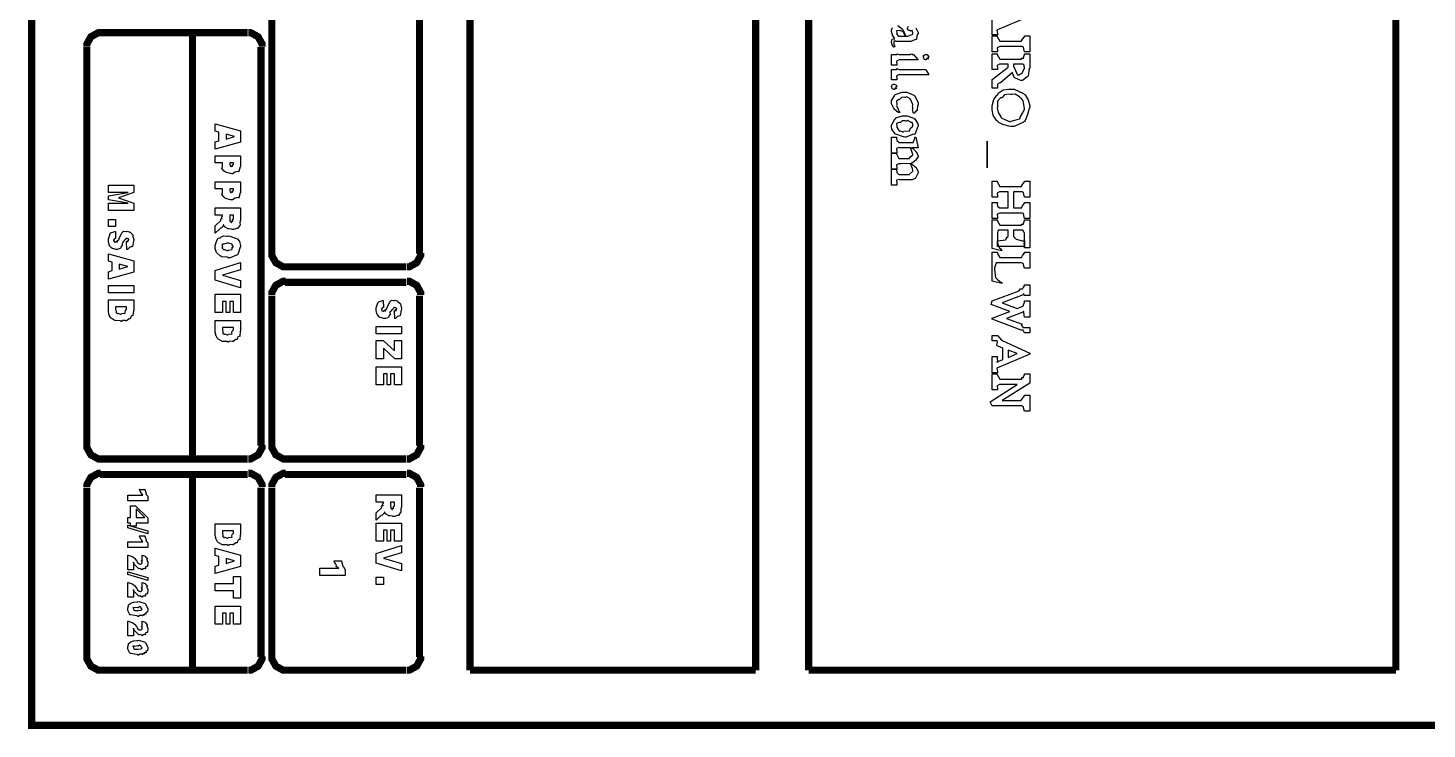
# Model space of a CAD drawing. Extents: x 0.2 to 11.6, y 0 to 16.4.
# Drawn here: x 0.178 to 2.12, y 0.043 to 1.017 of the extents above; entities that cross this region are included whole.
import ezdxf

# ---------------------------------------------------------------- set-up
doc = ezdxf.new("R2010")
doc.units = 0
doc.header["$MEASUREMENT"] = 0

msp = doc.modelspace()

# ---------------------------------------------------------------- linework, layer by layer
at = {"color": 0, "const_width": 0.01}
msp.add_lwpolyline([(11.5517, 0.04834), (11.5517, 16.4), (0.183322, 16.4), (0.183322, 0.04834), (11.5517, 0.04834)], close=True, dxfattribs=at)
for points in [[(0.791667, 0.125), (0.791667, 2.31668)], [(1.18831, 0.125), (1.18831, 2.31668)], [(1.26166, 0.125), (1.26166, 2.31668)], [(2.07667, 2.31668), (2.07667, 0.125)], [(0.516656, 0.703342), (0.516656, 1.91168)], [(0.721679, 0.703342), (0.721679, 1.91168)], [(0.279189, 1.00998), (0.275825, 1.00998), (0.265625, 1.00439), (0.259983, 0.994249), (0.259983, 0.990831)], [(0.483344, 1.00998), (0.278321, 1.00998)], [(0.406685, 0.418349), (0.406685, 1.00998)], [(0.50331, 0.990831), (0.50331, 0.994249), (0.497721, 1.00439), (0.487576, 1.00998), (0.484158, 1.00998)], [(0.259983, 0.436686), (0.259983, 0.990018)], [(0.501682, 0.436686), (0.501682, 0.990018)], [(0.516656, 0.704156), (0.516656, 0.700792), (0.522299, 0.690647), (0.532443, 0.685004), (0.535807, 0.685004)], [(0.704156, 0.685004), (0.707574, 0.685004), (0.717719, 0.690647), (0.723307, 0.700792), (0.723307, 0.704156)], [(0.703342, 0.685004), (0.534993, 0.685004)], [(0.535807, 0.664985), (0.532443, 0.664985), (0.522299, 0.659397), (0.516656, 0.649251), (0.516656, 0.645833)], [(0.703342, 0.663357), (0.534993, 0.663357)], [(0.723307, 0.645833), (0.723307, 0.649251), (0.717719, 0.659397), (0.707574, 0.664985), (0.704156, 0.664985)], [(0.516656, 0.436686), (0.516656, 0.645019)], [(0.721679, 0.436686), (0.721679, 0.645019)], [(0.259983, 0.4375), (0.259983, 0.434136), (0.265625, 0.42399), (0.275825, 0.418349), (0.279189, 0.418349)], [(0.484158, 0.418349), (0.487576, 0.418349), (0.497721, 0.42399), (0.50331, 0.434136), (0.50331, 0.4375)], [(0.516656, 0.4375), (0.516656, 0.434136), (0.522299, 0.42399), (0.532443, 0.418349), (0.535807, 0.418349)], [(0.704156, 0.418349), (0.707574, 0.418349), (0.717719, 0.42399), (0.723307, 0.434136), (0.723307, 0.4375)], [(0.483344, 0.418349), (0.278321, 0.418349)], [(0.703342, 0.418349), (0.534993, 0.418349)], [(0.279189, 0.398329), (0.275825, 0.398329), (0.265625, 0.39274), (0.259983, 0.382596), (0.259983, 0.379178)], [(0.483344, 0.396647), (0.278321, 0.396647)], [(0.406685, 0.125), (0.406685, 0.396647)], [(0.50331, 0.379178), (0.50331, 0.382596), (0.497721, 0.39274), (0.487576, 0.398329), (0.484158, 0.398329)], [(0.535807, 0.398329), (0.532443, 0.398329), (0.522299, 0.39274), (0.516656, 0.382596), (0.516656, 0.379178)], [(0.703342, 0.396647), (0.534993, 0.396647)], [(0.723307, 0.379178), (0.723307, 0.382596), (0.717719, 0.39274), (0.707574, 0.398329), (0.704156, 0.398329)], [(0.259983, 0.143338), (0.259983, 0.37831)], [(0.501682, 0.143338), (0.501682, 0.37831)], [(0.516656, 0.143338), (0.516656, 0.37831)], [(0.721679, 0.143338), (0.721679, 0.37831)], [(0.259983, 0.144151), (0.259983, 0.140787), (0.265625, 0.130642), (0.275825, 0.125), (0.279189, 0.125)], [(0.484158, 0.125), (0.487576, 0.125), (0.497721, 0.130642), (0.50331, 0.140787), (0.50331, 0.144151)], [(0.516656, 0.144151), (0.516656, 0.140787), (0.522299, 0.130642), (0.532443, 0.125), (0.535807, 0.125)], [(0.704156, 0.125), (0.707574, 0.125), (0.717719, 0.130642), (0.723307, 0.140787), (0.723307, 0.144151)], [(0.483344, 0.125), (0.278321, 0.125)], [(0.703342, 0.125), (0.534993, 0.125)], [(1.18831, 0.125), (0.791667, 0.125)], [(2.07667, 0.125), (1.26166, 0.125)]]:
    msp.add_lwpolyline(points, dxfattribs=at)
at = {"color": 0}
for points in [[(1.56853, 1.03304), (1.52274, 1.01373), (1.52274, 1.01373), (1.52403, 1.00884), (1.52403, 1.00722), (1.51665, 1.00722), (1.51665, 1.00722), (1.51665, 1.02957)], [(1.41049, 1.01671), (1.41097, 1.01606), (1.41092, 1.01584), (1.41379, 1.01031), (1.41379, 1.00846), (1.41336, 1.00852), (1.41189, 1.0051), (1.41146, 1.00087), (1.41097, 1.00043), (1.41, 1.00049), (1.40343, 0.997831), (1.40121, 0.997831), (1.38319, 0.997831), (1.3826, 0.998264), (1.37994, 0.998264), (1.37994, 0.995985), (1.37994, 0.995226), (1.37994, 0.995226), (1.37999, 0.994413), (1.3814, 0.990776), (1.38167, 0.990235), (1.37994, 0.9898), (1.37994, 0.9898), (1.37956, 0.990289), (1.37798, 0.992622), (1.37777, 0.992839), (1.3776, 0.993707), (1.37684, 0.996257), (1.37668, 0.996311), (1.37668, 0.996311), (1.37668, 0.997558), (1.37788, 1.00114), (1.3807, 1.00141), (1.38146, 1.00152), (1.38075, 1.00233), (1.37826, 1.00662), (1.37798, 1.00716), (1.37777, 1.00825), (1.37684, 1.0115), (1.37668, 1.01183), (1.37668, 1.01194), (1.37668, 1.01335), (1.37831, 1.0172)], [(1.38569, 1.01997), (1.39199, 1.01492), (1.39253, 1.01389), (1.39274, 1.01378), (1.39632, 1.00602), (1.39665, 1.00521), (1.39903, 1.00521), (1.39953, 1.00532), (1.40619, 1.00787), (1.40619, 1.00868), (1.40614, 1.00982), (1.40543, 1.01307), (1.4044, 1.01259), (1.40403, 1.01259), (1.40354, 1.01286), (1.40186, 1.01356), (1.40294, 1.01259), (1.40294, 1.01259), (1.4025, 1.01286), (1.40093, 1.01356), (1.40186, 1.01259), (1.40186, 1.01259), (1.40126, 1.01291), (1.39942, 1.01383), (1.3999, 1.01367), (1.3999, 1.01367), (1.39942, 1.01405), (1.39828, 1.01568), (1.39925, 1.01617), (1.39925, 1.01628), (1.39908, 1.01644), (1.40018, 1.01893)]]:
    msp.add_lwpolyline(points, dxfattribs=at)
for points in [[(1.38645, 1.00521), (1.39621, 1.00521), (1.39551, 1.00591), (1.39382, 1.00998), (1.39361, 1.0102), (1.39318, 1.01118), (1.38992, 1.01259), (1.38883, 1.01259), (1.3877, 1.01302), (1.38373, 1.0127), (1.38406, 1.01004), (1.38406, 1.00912), (1.38406, 1.00912), (1.38373, 1.00868), (1.38607, 1.00559), (1.38645, 1.00521)], [(1.51665, 0.983453), (1.51665, 1.00559), (1.52403, 1.00559), (1.52349, 1.00456), (1.52686, 0.99821), (1.52794, 0.99821), (1.55724, 0.99821), (1.55701, 0.998535), (1.5586, 1.00103), (1.56114, 1.00445), (1.56114, 1.00559), (1.56853, 1.00559), (1.56853, 0.983453), (1.56114, 0.983453), (1.56099, 0.985135), (1.55985, 0.990072), (1.55789, 0.990831), (1.55724, 0.990831), (1.52794, 0.990831), (1.52692, 0.990886), (1.5236, 0.98915), (1.52403, 0.984918), (1.52403, 0.983453), (1.51665, 0.983453)], [(1.37668, 0.964953), (1.37668, 0.97971), (1.38406, 0.97971), (1.38395, 0.979872), (1.38406, 0.980686), (1.38683, 0.97971), (1.38775, 0.97971), (1.40315, 0.97971), (1.40315, 0.979764), (1.40386, 0.980686), (1.40619, 0.97971), (1.40619, 0.97971), (1.40619, 0.979764), (1.40571, 0.97971), (1.40554, 0.97971), (1.40728, 0.97971), (1.41379, 0.972331), (1.3884, 0.972331), (1.38726, 0.972385), (1.38368, 0.970649), (1.38406, 0.966417), (1.38406, 0.964953), (1.37668, 0.964953)], [(1.42464, 0.972331), (1.42399, 0.972439), (1.42225, 0.973253), (1.42204, 0.973415), (1.42182, 0.974175), (1.42096, 0.976346), (1.42117, 0.976019), (1.42117, 0.976019), (1.42106, 0.976725), (1.42106, 0.978842), (1.42199, 0.978569), (1.42204, 0.978624), (1.42204, 0.978788), (1.42399, 0.97971), (1.42464, 0.97971), (1.42464, 0.979818), (1.4254, 0.980414), (1.42731, 0.978842), (1.42746, 0.978624), (1.42746, 0.978678), (1.42714, 0.978515), (1.42854, 0.976671), (1.42854, 0.976019), (1.42833, 0.976238), (1.42703, 0.976019), (1.42768, 0.973633), (1.42746, 0.973415), (1.42708, 0.97385), (1.42507, 0.974337), (1.42475, 0.972331), (1.42464, 0.972331)], [(1.51665, 0.932943), (1.51665, 0.944879), (1.53879, 0.962022), (1.53879, 0.966146), (1.52729, 0.966146), (1.52642, 0.9662), (1.52354, 0.964464), (1.52403, 0.960232), (1.52403, 0.958768), (1.51665, 0.958768), (1.51665, 0.980903), (1.52403, 0.980903), (1.52349, 0.979872), (1.52686, 0.973525), (1.52794, 0.973525), (1.55724, 0.973525), (1.55712, 0.973633), (1.55735, 0.974826), (1.55994, 0.97461), (1.56006, 0.974826), (1.56011, 0.97564), (1.56114, 0.979601), (1.56114, 0.980903), (1.56853, 0.980903), (1.56853, 0.960938), (1.56771, 0.960286), (1.56635, 0.950196), (1.56592, 0.949436), (1.56478, 0.948839), (1.55832, 0.943793), (1.55615, 0.943793), (1.55387, 0.944553), (1.54719, 0.947754), (1.54519, 0.953071), (1.54486, 0.954861), (1.52815, 0.940321), (1.52729, 0.940593), (1.52365, 0.938368), (1.52403, 0.934299), (1.52403, 0.932943), (1.51665, 0.932943)], [(1.37668, 0.94439), (1.37668, 0.959147), (1.38406, 0.959147), (1.38395, 0.959256), (1.38417, 0.960124), (1.38721, 0.959147), (1.38818, 0.959147), (1.41986, 0.959147), (1.41992, 0.95931), (1.42171, 0.959147), (1.42225, 0.959147), (1.42225, 0.959147), (1.4229, 0.959147), (1.4229, 0.959147), (1.42421, 0.959147), (1.42421, 0.959147), (1.42513, 0.957194), (1.428, 0.952636), (1.42854, 0.951768), (1.3884, 0.951768), (1.38726, 0.951824), (1.38368, 0.950088), (1.38406, 0.945856), (1.38406, 0.94439), (1.37668, 0.94439)], [(1.55354, 0.951389), (1.5541, 0.951551), (1.55811, 0.954372), (1.56114, 0.960286), (1.56114, 0.96224), (1.56099, 0.962782), (1.56099, 0.964572), (1.56093, 0.964626), (1.56071, 0.965115), (1.55957, 0.966146), (1.55919, 0.966146), (1.54617, 0.966146), (1.54606, 0.963758), (1.55171, 0.951389), (1.55354, 0.951389)], [(1.38059, 0.931207), (1.37999, 0.931315), (1.37798, 0.932129), (1.37777, 0.932292), (1.37766, 0.933051), (1.37684, 0.935113), (1.37668, 0.934896), (1.37668, 0.934896), (1.37668, 0.935547), (1.3776, 0.937337), (1.37777, 0.9375), (1.37782, 0.937879), (1.37994, 0.938585), (1.38059, 0.938585), (1.38059, 0.938585), (1.38287, 0.937879), (1.38298, 0.937717), (1.38298, 0.937717), (1.38303, 0.937554), (1.38406, 0.935601), (1.38406, 0.934896), (1.38395, 0.935058), (1.38287, 0.934788), (1.38319, 0.932454), (1.38298, 0.932292), (1.38276, 0.932671), (1.38113, 0.933214), (1.38075, 0.931207), (1.38059, 0.931207)], [(1.38775, 0.898817), (1.38596, 0.899414), (1.38059, 0.904025), (1.38015, 0.90446), (1.37929, 0.905871), (1.37668, 0.911512), (1.37668, 0.913357), (1.37668, 0.915799), (1.3807, 0.922472), (1.38146, 0.923122), (1.38189, 0.924208), (1.3915, 0.927462), (1.39469, 0.927462), (1.39811, 0.927462), (1.4075, 0.923503), (1.40836, 0.922689), (1.40896, 0.922254), (1.41379, 0.912651), (1.41379, 0.909451), (1.41303, 0.909071), (1.41238, 0.902018), (1.41206, 0.901421), (1.41168, 0.901639), (1.4095, 0.900336), (1.40886, 0.897949), (1.40858, 0.897949), (1.40815, 0.898113), (1.40701, 0.898872), (1.40685, 0.899035), (1.40657, 0.899251), (1.40619, 0.901042), (1.40619, 0.901639), (1.40614, 0.902399), (1.40597, 0.904568), (1.40619, 0.904243), (1.40619, 0.904243), (1.40619, 0.904514), (1.40619, 0.905328), (1.40619, 0.905328), (1.40614, 0.905707), (1.40619, 0.906575), (1.40619, 0.906847), (1.40608, 0.907661), (1.40619, 0.909668), (1.40619, 0.910319), (1.40608, 0.911458), (1.40294, 0.917697), (1.40229, 0.918132), (1.40132, 0.918946), (1.39779, 0.92079), (1.39632, 0.920085), (1.39578, 0.920085), (1.39475, 0.920628), (1.39068, 0.920301), (1.38813, 0.917589), (1.38753, 0.917046), (1.38672, 0.917264), (1.38357, 0.915039), (1.38406, 0.911025), (1.38406, 0.909668), (1.38346, 0.909071), (1.38753, 0.900608), (1.38818, 0.899903), (1.38775, 0.898817)], [(1.54249, 0.879611), (1.53971, 0.880479), (1.53103, 0.88265), (1.5255, 0.885417), (1.52425, 0.886556), (1.52235, 0.888075), (1.51764, 0.895344), (1.51665, 0.902778), (1.51665, 0.905219), (1.51665, 0.908311), (1.51856, 0.917426), (1.523, 0.923122), (1.52425, 0.924317), (1.52485, 0.926107), (1.53157, 0.93061), (1.53976, 0.931478), (1.54249, 0.931478), (1.54715, 0.931478), (1.55994, 0.92551), (1.56114, 0.924317), (1.56218, 0.923719), (1.56635, 0.916992), (1.56853, 0.908529), (1.56853, 0.905653), (1.56771, 0.904676), (1.56543, 0.896485), (1.56239, 0.887967), (1.56114, 0.886774), (1.55974, 0.885851), (1.54682, 0.879611), (1.54249, 0.879611)], [(1.54249, 0.88699), (1.54281, 0.887261), (1.54807, 0.8884), (1.55447, 0.890462), (1.55528, 0.891114), (1.55539, 0.892958), (1.55832, 0.898546), (1.56114, 0.903267), (1.56114, 0.904785), (1.56093, 0.907443), (1.5594, 0.915256), (1.55664, 0.919), (1.55572, 0.91976), (1.55419, 0.921224), (1.5485, 0.924533), (1.544, 0.9241), (1.54249, 0.9241), (1.54047, 0.924642), (1.53375, 0.923936), (1.53033, 0.920301), (1.52946, 0.919542), (1.52815, 0.91965), (1.52382, 0.915201), (1.52403, 0.908365), (1.52403, 0.906087), (1.52344, 0.90549), (1.52458, 0.899251), (1.52892, 0.892415), (1.52989, 0.891547), (1.52989, 0.891547), (1.5339, 0.889703), (1.54036, 0.88699), (1.54249, 0.88699)], [(1.39535, 0.865072), (1.39361, 0.865289), (1.3826, 0.869086), (1.38167, 0.869846), (1.38053, 0.871365), (1.37723, 0.876085), (1.37668, 0.879449), (1.37668, 0.880479), (1.37674, 0.881511), (1.38124, 0.890028), (1.38211, 0.890679), (1.3826, 0.891656), (1.39219, 0.894586), (1.39535, 0.894586), (1.3986, 0.894586), (1.40756, 0.891331), (1.40836, 0.890679), (1.40896, 0.890354), (1.41379, 0.882488), (1.41379, 0.879829), (1.41303, 0.878743), (1.40944, 0.869467), (1.40858, 0.868761), (1.40739, 0.869086), (1.39671, 0.865018), (1.39535, 0.865072)], [(0.443306, 0.860135), (0.443306, 0.871853), (0.438314, 0.873156), (0.438314, 0.883356), (0.473469, 0.873589), (0.473469, 0.857964), (0.438314, 0.848199), (0.438314, 0.858399), (0.443306, 0.860135)], [(1.39318, 0.87245), (1.39388, 0.873156), (1.40153, 0.873915), (1.40207, 0.874186), (1.40192, 0.874946), (1.40375, 0.877821), (1.40619, 0.880154), (1.40619, 0.880914), (1.40614, 0.882053), (1.40533, 0.885308), (1.40397, 0.885308), (1.4036, 0.885471), (1.40261, 0.886231), (1.39931, 0.887967), (1.39785, 0.887207), (1.39729, 0.887207), (1.39611, 0.88775), (1.39165, 0.887696), (1.38906, 0.885579), (1.3884, 0.885254), (1.38737, 0.885525), (1.38368, 0.883843), (1.38406, 0.880371), (1.38406, 0.879178), (1.38395, 0.879069), (1.38677, 0.874078), (1.38732, 0.873753), (1.38732, 0.873753), (1.38867, 0.873699), (1.39208, 0.87245), (1.39318, 0.87245)], [(0.453287, 0.862088), (0.465007, 0.865776), (0.453287, 0.869032), (0.453287, 0.862088)], [(1.37668, 0.798286), (1.37668, 0.820421), (1.38406, 0.820421), (1.38357, 0.820096), (1.38406, 0.816081), (1.38683, 0.813043), (1.38775, 0.813043), (1.40164, 0.813043), (1.40147, 0.813314), (1.40619, 0.817871), (1.40619, 0.819336), (1.40608, 0.821018), (1.40349, 0.827365), (1.40294, 0.828017), (1.40192, 0.828179), (1.39762, 0.828288), (1.39025, 0.828017), (1.38775, 0.828017), (1.38677, 0.828125), (1.38363, 0.826389), (1.38406, 0.82194), (1.38406, 0.820421), (1.37668, 0.820421), (1.37668, 0.842774), (1.38406, 0.842774), (1.38352, 0.841743), (1.38672, 0.835394), (1.38775, 0.835394), (1.40164, 0.835394), (1.40153, 0.835883), (1.40369, 0.837944), (1.40619, 0.84044), (1.40619, 0.841254), (1.40608, 0.842285), (1.40369, 0.849501), (1.40315, 0.850151), (1.38775, 0.850151), (1.38699, 0.850478), (1.38363, 0.849283), (1.38406, 0.844401), (1.38406, 0.842774), (1.37668, 0.842774), (1.37668, 0.864908), (1.38406, 0.864908), (1.38352, 0.864312), (1.38422, 0.860189), (1.38737, 0.857531), (1.3884, 0.857531), (1.40619, 0.857531), (1.4069, 0.857531), (1.40901, 0.863064), (1.40901, 0.864908), (1.41032, 0.864908), (1.41379, 0.850151), (1.40446, 0.850151), (1.40522, 0.850369), (1.41081, 0.844672), (1.41118, 0.844075), (1.41118, 0.844075), (1.41233, 0.842339), (1.41379, 0.838596), (1.41379, 0.837349), (1.41303, 0.836751), (1.41026, 0.832682), (1.40588, 0.82921), (1.40424, 0.828885), (1.40397, 0.828342), (1.41092, 0.823025), (1.41118, 0.822592), (1.41118, 0.822592), (1.41379, 0.817219), (1.41379, 0.815429), (1.41303, 0.813857), (1.4101, 0.808214), (1.40522, 0.805664), (1.4036, 0.805664), (1.3884, 0.805664), (1.38753, 0.806099), (1.38368, 0.805122), (1.38406, 0.800022), (1.38406, 0.798286), (1.37668, 0.798286)], [(1.50928, 0.822374), (1.50928, 0.859483), (1.50928, 0.822374)], [(0.473469, 0.839301), (0.473469, 0.82411), (0.472874, 0.823839), (0.470757, 0.817165), (0.470215, 0.816732), (0.469618, 0.817275), (0.465929, 0.816515), (0.462349, 0.814128), (0.4611, 0.814128), (0.459418, 0.814344), (0.452365, 0.816297), (0.451768, 0.816732), (0.450575, 0.817871), (0.447483, 0.821724), (0.448296, 0.823839), (0.448296, 0.824544), (0.448296, 0.829318), (0.438314, 0.829318), (0.438314, 0.839301), (0.473469, 0.839301)], [(0.458279, 0.829318), (0.458279, 0.827582), (0.458279, 0.827582), (0.458822, 0.825088), (0.458931, 0.824978), (0.458931, 0.824978), (0.460394, 0.824328), (0.460883, 0.824328), (0.460775, 0.82449), (0.460775, 0.825304), (0.462511, 0.824869), (0.462619, 0.824978), (0.462349, 0.82525), (0.461968, 0.826606), (0.463488, 0.827203), (0.463488, 0.827365), (0.463488, 0.829318), (0.458279, 0.829318)], [(0.325142, 0.79834), (0.325142, 0.78814), (0.30409, 0.780761), (0.325142, 0.773167), (0.325142, 0.763183), (0.289985, 0.763183), (0.289985, 0.773167), (0.317329, 0.773167), (0.289985, 0.778157), (0.289985, 0.783365), (0.317329, 0.788357), (0.289985, 0.788357), (0.289985, 0.79834), (0.325142, 0.79834)], [(0.473469, 0.80306), (0.473469, 0.787869), (0.472874, 0.787597), (0.470757, 0.780925), (0.470215, 0.78049), (0.469618, 0.781033), (0.465929, 0.780274), (0.462349, 0.777886), (0.4611, 0.777886), (0.459418, 0.778103), (0.452365, 0.780057), (0.451768, 0.78049), (0.450575, 0.781629), (0.447483, 0.785482), (0.448296, 0.787597), (0.448296, 0.788303), (0.448296, 0.793078), (0.438314, 0.793078), (0.438314, 0.80306), (0.473469, 0.80306)], [(1.51665, 0.752061), (1.51665, 0.774414), (1.52403, 0.774414), (1.52349, 0.773383), (1.52399, 0.768989), (1.52664, 0.766818), (1.5275, 0.766818), (1.53879, 0.766818), (1.53879, 0.789171), (1.5275, 0.789171), (1.52658, 0.789225), (1.52354, 0.787489), (1.52403, 0.783257), (1.52403, 0.781793), (1.51665, 0.781793), (1.51665, 0.803928), (1.52403, 0.803928), (1.52349, 0.802897), (1.52686, 0.79655), (1.52794, 0.79655), (1.55724, 0.79655), (1.55701, 0.796875), (1.5586, 0.799371), (1.56114, 0.802789), (1.56114, 0.803928), (1.56853, 0.803928), (1.56853, 0.781793), (1.56114, 0.781793), (1.56099, 0.783475), (1.5599, 0.788411), (1.55826, 0.789171), (1.55767, 0.789171), (1.54617, 0.789171), (1.54617, 0.766818), (1.55767, 0.766818), (1.5574, 0.767253), (1.55865, 0.769911), (1.56114, 0.773329), (1.56114, 0.774414), (1.56853, 0.774414), (1.56853, 0.752061), (1.56114, 0.752061), (1.56099, 0.753797), (1.55985, 0.758897), (1.55789, 0.75944), (1.55724, 0.75944), (1.52794, 0.75944), (1.52696, 0.759603), (1.5236, 0.757975), (1.52403, 0.753581), (1.52403, 0.752061), (1.51665, 0.752061)], [(0.458279, 0.793078), (0.458279, 0.791342), (0.458279, 0.791342), (0.458822, 0.788846), (0.458931, 0.788738), (0.458931, 0.788738), (0.460394, 0.788086), (0.460883, 0.788086), (0.460775, 0.788249), (0.460775, 0.789063), (0.462511, 0.788629), (0.462619, 0.788738), (0.462349, 0.789008), (0.461968, 0.790365), (0.463488, 0.790961), (0.463488, 0.791124), (0.463488, 0.793078), (0.458279, 0.793078)], [(0.438314, 0.766818), (0.473469, 0.766818), (0.473469, 0.749675), (0.47309, 0.749621), (0.472276, 0.746474), (0.472601, 0.742731), (0.472385, 0.742296), (0.471679, 0.742025), (0.468967, 0.738444), (0.468479, 0.738172), (0.467882, 0.738444), (0.463488, 0.736654), (0.461968, 0.736654), (0.460938, 0.737142), (0.457519, 0.737901), (0.456218, 0.737631), (0.455892, 0.737739), (0.455186, 0.738444), (0.452094, 0.739908), (0.451768, 0.740126), (0.451118, 0.740451), (0.449274, 0.742079), (0.450304, 0.743056), (0.45025, 0.743164), (0.449815, 0.74311), (0.448839, 0.740722), (0.448731, 0.74056), (0.448296, 0.740668), (0.446886, 0.73904), (0.44656, 0.738824), (0.446072, 0.738986), (0.444119, 0.737414), (0.443956, 0.737304), (0.438314, 0.731662), (0.438314, 0.741863), (0.44591, 0.749457), (0.445747, 0.75), (0.446235, 0.751953), (0.447808, 0.751899), (0.447863, 0.752061), (0.447483, 0.752496), (0.446994, 0.754449), (0.448296, 0.755262), (0.448296, 0.755533), (0.448296, 0.756836), (0.438314, 0.756836), (0.438314, 0.766818)], [(0.299968, 0.750922), (0.299968, 0.74094), (0.289985, 0.74094), (0.289985, 0.750922), (0.299968, 0.750922)], [(0.458279, 0.756836), (0.458279, 0.752061), (0.458279, 0.752061), (0.458658, 0.749621), (0.458713, 0.74924), (0.458658, 0.749349), (0.458171, 0.749349), (0.45931, 0.747612), (0.459364, 0.747504), (0.45931, 0.747667), (0.459201, 0.74821), (0.460504, 0.746636), (0.460883, 0.746636), (0.460721, 0.747017), (0.460938, 0.748426), (0.462836, 0.747885), (0.462836, 0.747939), (0.462457, 0.748481), (0.462022, 0.75076), (0.463488, 0.751574), (0.463488, 0.751844), (0.463488, 0.756836), (0.458279, 0.756836)], [(1.52924, 0.707032), (1.51665, 0.710504), (1.51665, 0.750435), (1.52403, 0.750435), (1.52349, 0.749403), (1.52686, 0.743056), (1.52794, 0.743056), (1.55724, 0.743056), (1.55712, 0.743164), (1.55735, 0.744358), (1.55994, 0.74414), (1.56006, 0.744358), (1.56011, 0.745171), (1.56114, 0.749132), (1.56114, 0.750435), (1.56853, 0.750435), (1.56853, 0.711154), (1.56114, 0.711154), (1.56114, 0.712674), (1.56099, 0.713325), (1.56114, 0.714953), (1.56114, 0.715494), (1.56093, 0.716417), (1.56114, 0.719997), (1.56114, 0.721138), (1.56114, 0.731771), (1.56093, 0.732856), (1.55914, 0.735678), (1.55854, 0.735678), (1.54617, 0.735678), (1.54617, 0.726997), (1.54606, 0.726887), (1.54969, 0.723633), (1.55832, 0.720921), (1.56114, 0.720921), (1.56114, 0.713325), (1.52403, 0.713325), (1.52403, 0.720921), (1.52474, 0.721083), (1.5351, 0.722547), (1.53575, 0.722874), (1.53581, 0.723796), (1.53738, 0.7264), (1.53879, 0.726887), (1.53879, 0.726997), (1.53879, 0.735678), (1.52621, 0.735678), (1.52576, 0.735732), (1.52436, 0.73481), (1.52425, 0.734592), (1.52425, 0.734592), (1.52403, 0.732639), (1.52403, 0.731987), (1.52403, 0.720921), (1.52344, 0.720378), (1.52533, 0.713867), (1.52556, 0.713325), (1.52556, 0.713325), (1.52604, 0.711968), (1.52886, 0.709418), (1.52924, 0.709201), (1.52924, 0.707032)], [(0.29975, 0.734213), (0.299968, 0.724229), (0.299587, 0.724283), (0.29834, 0.723687), (0.298232, 0.723579), (0.29796, 0.723579), (0.297146, 0.721951), (0.297146, 0.721408), (0.297146, 0.721408), (0.297906, 0.719997), (0.298014, 0.719889), (0.298014, 0.719889), (0.299804, 0.719239), (0.300401, 0.719239), (0.300293, 0.719347), (0.300347, 0.720107), (0.302626, 0.719456), (0.302789, 0.719456), (0.302518, 0.719672), (0.302138, 0.7213), (0.304579, 0.722765), (0.304742, 0.723361), (0.304904, 0.724501), (0.308214, 0.731228), (0.308649, 0.731608), (0.308703, 0.732368), (0.310981, 0.734538), (0.314128, 0.734213), (0.315158, 0.734213), (0.315158, 0.734213), (0.316297, 0.734538), (0.319769, 0.733128), (0.32015, 0.73291), (0.32015, 0.73291), (0.323622, 0.729438), (0.323839, 0.729004), (0.323839, 0.729004), (0.324056, 0.726997), (0.325142, 0.722819), (0.325142, 0.721408), (0.324544, 0.720811), (0.323188, 0.713271), (0.322754, 0.712728), (0.322319, 0.713053), (0.319282, 0.71186), (0.316461, 0.709147), (0.315593, 0.709039), (0.315158, 0.719239), (0.31505, 0.719347), (0.315212, 0.720324), (0.317437, 0.719997), (0.317546, 0.720107), (0.317219, 0.720324), (0.316515, 0.721571), (0.318414, 0.721951), (0.318414, 0.72206), (0.318414, 0.722547), (0.317708, 0.723687), (0.317546, 0.723796), (0.316949, 0.723904), (0.315104, 0.724338), (0.31581, 0.724229), (0.31581, 0.724229), (0.315483, 0.724283), (0.314615, 0.724447), (0.314507, 0.724447), (0.31429, 0.724501), (0.313314, 0.722711), (0.313206, 0.722276), (0.311957, 0.721679), (0.309028, 0.717719), (0.309136, 0.714464), (0.309082, 0.714031), (0.309028, 0.714139), (0.307671, 0.713271), (0.306913, 0.710558), (0.306478, 0.71034), (0.305935, 0.710232), (0.302626, 0.709039), (0.301486, 0.709039), (0.300022, 0.709256), (0.295899, 0.71034), (0.29541, 0.710558), (0.294542, 0.710883), (0.291558, 0.714247), (0.291288, 0.714681), (0.290961, 0.716037), (0.289985, 0.720107), (0.289985, 0.721408), (0.289985, 0.72385), (0.292156, 0.73074), (0.292589, 0.731174), (0.29286, 0.732314), (0.299046, 0.734158), (0.29975, 0.734213)], [(0.455892, 0.727756), (0.456976, 0.72819), (0.467936, 0.724501), (0.468696, 0.72385), (0.469293, 0.723904), (0.471951, 0.720161), (0.473469, 0.714626), (0.473469, 0.712782), (0.472874, 0.712076), (0.469672, 0.702149), (0.468912, 0.701497), (0.467936, 0.701172), (0.459093, 0.697592), (0.456108, 0.697592), (0.454807, 0.698242), (0.446994, 0.699056), (0.446343, 0.699328), (0.445096, 0.700087), (0.440864, 0.703776), (0.440483, 0.704318), (0.439942, 0.704915), (0.438314, 0.710504), (0.438314, 0.712349), (0.438314, 0.71441), (0.439779, 0.720053), (0.44005, 0.720594), (0.440212, 0.721733), (0.442275, 0.724989), (0.445258, 0.725478), (0.44591, 0.725803), (0.44591, 0.7264), (0.449436, 0.72819), (0.454318, 0.727756), (0.455892, 0.727756)], [(0.294976, 0.679742), (0.294976, 0.691461), (0.289985, 0.692762), (0.289985, 0.702963), (0.325142, 0.693197), (0.325142, 0.677572), (0.289985, 0.667806), (0.289985, 0.678006), (0.294976, 0.679742)], [(0.455892, 0.717774), (0.454915, 0.717882), (0.450358, 0.716689), (0.450032, 0.716471), (0.449382, 0.716471), (0.447265, 0.715115), (0.448296, 0.713379), (0.448296, 0.712782), (0.448133, 0.712836), (0.447483, 0.711317), (0.449761, 0.709093), (0.450032, 0.708876), (0.450032, 0.708876), (0.450956, 0.709201), (0.454861, 0.707574), (0.456108, 0.707574), (0.456381, 0.708333), (0.461481, 0.708876), (0.461751, 0.709093), (0.461481, 0.709636), (0.46186, 0.711914), (0.463488, 0.712565), (0.463488, 0.712782), (0.46289, 0.713379), (0.461589, 0.715603), (0.461643, 0.716417), (0.461535, 0.716471), (0.460504, 0.716906), (0.457086, 0.717774), (0.455892, 0.717774)], [(1.52968, 0.661729), (1.51665, 0.665201), (1.51665, 0.705132), (1.52403, 0.705132), (1.52349, 0.704101), (1.52686, 0.697754), (1.52794, 0.697754), (1.55724, 0.697754), (1.55701, 0.698079), (1.5586, 0.700575), (1.56114, 0.703993), (1.56114, 0.705132), (1.56853, 0.705132), (1.56853, 0.682997), (1.56114, 0.682997), (1.56099, 0.684679), (1.55957, 0.689615), (1.55718, 0.690375), (1.55637, 0.690375), (1.52251, 0.690375), (1.52203, 0.690429), (1.51969, 0.683757), (1.51969, 0.681478), (1.51947, 0.680881), (1.52115, 0.670139), (1.52143, 0.669542), (1.52143, 0.669542), (1.52388, 0.667318), (1.52865, 0.6639), (1.52968, 0.663465), (1.52968, 0.661729)], [(0.304958, 0.681694), (0.316678, 0.685385), (0.304958, 0.688639), (0.304958, 0.681694)], [(0.473469, 0.690918), (0.473469, 0.680718), (0.448296, 0.67334), (0.473469, 0.665961), (0.473469, 0.655761), (0.438314, 0.666613), (0.438314, 0.680067), (0.473469, 0.690918)], [(0.325142, 0.658908), (0.325142, 0.648926), (0.289985, 0.648926), (0.289985, 0.658908), (0.325142, 0.658908)], [(0.473469, 0.646864), (0.473469, 0.62169), (0.463488, 0.62169), (0.463488, 0.636882), (0.458279, 0.636882), (0.458279, 0.62169), (0.453287, 0.62169), (0.453287, 0.636882), (0.448296, 0.636882), (0.448296, 0.62169), (0.438314, 0.62169), (0.438314, 0.646864), (0.473469, 0.646864)], [(1.56114, 0.593207), (1.56099, 0.594185), (1.55968, 0.597006), (1.55735, 0.596951), (1.55658, 0.597114), (1.51665, 0.612522), (1.51644, 0.613607), (1.54075, 0.623156), (1.51514, 0.632704), (1.51665, 0.637912), (1.55376, 0.651585), (1.55371, 0.652235), (1.55588, 0.65446), (1.55875, 0.654622), (1.55897, 0.654839), (1.55931, 0.655653), (1.56114, 0.6588), (1.56114, 0.659831), (1.56853, 0.659831), (1.56853, 0.645074), (1.56114, 0.645074), (1.56093, 0.6454), (1.56044, 0.646593), (1.56028, 0.646593), (1.56022, 0.646972), (1.55979, 0.648113), (1.55974, 0.64605), (1.55963, 0.645942), (1.53033, 0.635092), (1.55117, 0.627279), (1.55919, 0.630317), (1.55946, 0.630806), (1.56114, 0.636014), (1.56114, 0.637696), (1.56853, 0.637696), (1.56853, 0.615343), (1.56114, 0.615343), (1.56093, 0.616863), (1.56028, 0.622939), (1.56006, 0.622939), (1.56006, 0.622939), (1.55931, 0.622396), (1.55919, 0.622287), (1.53618, 0.61339), (1.55789, 0.60536), (1.55783, 0.605414), (1.55707, 0.603569), (1.55963, 0.600803), (1.55963, 0.600803), (1.55968, 0.600911), (1.56114, 0.600694), (1.56114, 0.600586), (1.56853, 0.600586), (1.56853, 0.593207), (1.56114, 0.593207)], [(0.325142, 0.639378), (0.325142, 0.624403), (0.324544, 0.624186), (0.324056, 0.617676), (0.323839, 0.617242), (0.323622, 0.617458), (0.321451, 0.616374), (0.320367, 0.61301), (0.319933, 0.612685), (0.318522, 0.612685), (0.314833, 0.610189), (0.31429, 0.610081), (0.31326, 0.610406), (0.309842, 0.610297), (0.308322, 0.609213), (0.307781, 0.609213), (0.306532, 0.609864), (0.299425, 0.610297), (0.298882, 0.610514), (0.297906, 0.611057), (0.294976, 0.612685), (0.294, 0.613499), (0.293674, 0.613769), (0.293078, 0.614367), (0.291015, 0.617947), (0.290853, 0.618326), (0.29069, 0.619846), (0.289985, 0.623264), (0.289985, 0.624403), (0.289985, 0.639378), (0.325142, 0.639378)], [(0.315158, 0.629394), (0.299968, 0.629394), (0.299968, 0.62679), (0.299858, 0.62679), (0.30051, 0.62245), (0.300618, 0.622233), (0.300564, 0.622287), (0.300131, 0.622125), (0.302354, 0.620226), (0.302572, 0.620063), (0.302572, 0.620117), (0.303006, 0.620768), (0.306424, 0.619194), (0.307563, 0.619194), (0.307943, 0.620117), (0.313206, 0.62066), (0.313422, 0.620931), (0.313097, 0.62169), (0.313531, 0.624511), (0.315158, 0.626247), (0.315158, 0.62679), (0.315158, 0.629394)], [(0.671442, 0.638346), (0.671658, 0.628364), (0.671278, 0.628418), (0.670031, 0.627821), (0.669922, 0.627713), (0.66965, 0.627713), (0.668837, 0.626085), (0.668837, 0.625543), (0.668837, 0.625543), (0.669596, 0.624132), (0.669706, 0.624024), (0.669706, 0.624024), (0.671496, 0.623372), (0.672092, 0.623372), (0.671983, 0.623481), (0.672038, 0.62424), (0.674317, 0.623589), (0.674479, 0.623589), (0.674208, 0.623807), (0.673828, 0.625435), (0.676269, 0.626899), (0.676432, 0.627496), (0.676594, 0.628635), (0.679904, 0.635363), (0.680339, 0.635742), (0.680393, 0.636501), (0.682671, 0.638672), (0.685818, 0.638346), (0.686849, 0.638346), (0.686849, 0.638346), (0.687989, 0.638672), (0.691461, 0.637261), (0.69184, 0.637044), (0.69184, 0.637044), (0.695313, 0.633572), (0.695529, 0.633137), (0.695529, 0.633137), (0.695747, 0.631131), (0.696832, 0.626953), (0.696832, 0.625543), (0.696235, 0.624946), (0.694879, 0.617404), (0.694444, 0.616863), (0.694011, 0.617188), (0.690972, 0.615994), (0.688151, 0.613282), (0.687283, 0.613172), (0.686849, 0.623372), (0.68674, 0.623481), (0.686903, 0.624457), (0.689128, 0.624132), (0.689236, 0.62424), (0.688911, 0.624457), (0.688206, 0.625706), (0.690104, 0.626085), (0.690104, 0.626193), (0.690104, 0.626682), (0.689399, 0.627821), (0.689236, 0.627929), (0.688639, 0.628039), (0.686794, 0.628472), (0.6875, 0.628364), (0.6875, 0.628364), (0.687175, 0.628418), (0.686307, 0.628581), (0.686199, 0.628581), (0.685981, 0.628635), (0.685004, 0.626844), (0.684896, 0.626411), (0.683649, 0.625814), (0.680718, 0.621853), (0.680826, 0.618599), (0.680772, 0.618164), (0.680718, 0.618272), (0.679363, 0.617404), (0.678603, 0.614692), (0.678168, 0.614475), (0.677626, 0.614367), (0.674317, 0.613172), (0.673178, 0.613172), (0.671713, 0.61339), (0.667589, 0.614475), (0.667101, 0.614692), (0.666233, 0.615018), (0.663249, 0.618381), (0.662978, 0.618815), (0.662651, 0.620171), (0.661675, 0.62424), (0.661675, 0.625543), (0.661675, 0.627983), (0.663846, 0.634874), (0.664279, 0.635308), (0.664551, 0.636447), (0.670736, 0.638292), (0.671442, 0.638346)], [(0.473469, 0.610622), (0.473469, 0.595649), (0.472874, 0.595432), (0.472385, 0.588921), (0.472168, 0.588488), (0.471951, 0.588704), (0.469781, 0.587619), (0.468696, 0.584256), (0.468261, 0.583931), (0.466851, 0.583931), (0.463162, 0.581435), (0.462619, 0.581326), (0.461589, 0.581651), (0.458171, 0.581543), (0.456651, 0.580458), (0.456108, 0.580458), (0.454861, 0.581108), (0.447754, 0.581543), (0.447211, 0.58176), (0.446235, 0.582303), (0.443306, 0.583931), (0.442329, 0.584744), (0.442003, 0.585015), (0.441407, 0.585613), (0.439344, 0.589193), (0.439182, 0.589572), (0.439019, 0.591092), (0.438314, 0.59451), (0.438314, 0.595649), (0.438314, 0.610622), (0.473469, 0.610622)], [(0.696832, 0.602106), (0.696832, 0.592122), (0.661675, 0.592122), (0.661675, 0.602106), (0.696832, 0.602106)], [(0.463488, 0.60064), (0.448296, 0.60064), (0.448296, 0.598036), (0.448188, 0.598036), (0.448839, 0.593696), (0.448947, 0.593479), (0.448893, 0.593533), (0.44846, 0.593371), (0.450683, 0.591471), (0.4509, 0.591308), (0.4509, 0.591362), (0.451335, 0.592014), (0.454753, 0.59044), (0.455892, 0.59044), (0.456272, 0.591362), (0.461535, 0.591906), (0.461751, 0.592176), (0.461426, 0.592936), (0.46186, 0.595757), (0.463488, 0.597493), (0.463488, 0.598036), (0.463488, 0.60064)], [(0.696832, 0.582574), (0.696832, 0.5574), (0.687283, 0.5574), (0.671658, 0.57194), (0.671658, 0.5574), (0.661675, 0.5574), (0.661675, 0.582574), (0.671442, 0.582574), (0.686849, 0.568251), (0.686849, 0.582574), (0.696832, 0.582574)], [(1.51665, 0.537978), (1.51665, 0.560331), (1.52403, 0.560331), (1.52344, 0.559136), (1.52382, 0.5523), (1.52382, 0.5523), (1.5236, 0.552681), (1.52285, 0.553711), (1.52339, 0.552951), (1.52339, 0.552951), (1.53142, 0.556207), (1.53142, 0.572265), (1.52339, 0.575521), (1.52289, 0.576281), (1.52382, 0.580186), (1.52382, 0.580296), (1.5236, 0.580675), (1.52311, 0.582086), (1.52403, 0.582411), (1.52403, 0.582465), (1.51665, 0.582465), (1.51665, 0.589844), (1.52403, 0.589844), (1.52393, 0.589735), (1.52946, 0.583225), (1.53054, 0.582682), (1.56853, 0.565321), (1.56853, 0.563803), (1.52274, 0.544487), (1.52274, 0.544487), (1.52403, 0.539606), (1.52403, 0.537978), (1.51665, 0.537978)], [(1.53879, 0.559244), (1.55094, 0.564453), (1.53879, 0.569228), (1.53879, 0.559244)], [(0.696832, 0.546332), (0.696832, 0.521158), (0.686849, 0.521158), (0.686849, 0.53635), (0.68164, 0.53635), (0.68164, 0.521158), (0.67665, 0.521158), (0.67665, 0.53635), (0.671658, 0.53635), (0.671658, 0.521158), (0.661675, 0.521158), (0.661675, 0.546332), (0.696832, 0.546332)], [(1.56114, 0.484483), (1.56099, 0.486219), (1.55968, 0.491319), (1.5574, 0.491863), (1.55658, 0.491863), (1.51665, 0.491863), (1.51361, 0.497721), (1.55117, 0.521593), (1.52729, 0.521593), (1.52642, 0.521647), (1.52354, 0.519911), (1.52403, 0.515679), (1.52403, 0.514214), (1.51665, 0.514214), (1.51665, 0.53635), (1.52403, 0.53635), (1.52354, 0.535319), (1.52701, 0.528971), (1.52815, 0.528971), (1.55767, 0.528971), (1.5574, 0.529351), (1.55757, 0.531412), (1.55985, 0.53125), (1.55985, 0.531358), (1.55994, 0.532118), (1.56114, 0.535319), (1.56114, 0.53635), (1.56853, 0.53635), (1.56853, 0.523546), (1.53011, 0.49924), (1.55681, 0.49924), (1.55664, 0.499783), (1.55854, 0.502333), (1.56114, 0.505751), (1.56114, 0.506836), (1.56853, 0.506836), (1.56853, 0.484483), (1.56114, 0.484483)], [(0.344672, 0.360026), (0.316678, 0.360026), (0.316678, 0.368056), (0.337944, 0.368056), (0.337349, 0.368924), (0.335286, 0.371311), (0.334961, 0.371474), (0.334907, 0.371528), (0.334364, 0.372558), (0.332954, 0.375651), (0.332736, 0.376085), (0.340767, 0.376085), (0.340549, 0.376031), (0.342176, 0.370389), (0.342285, 0.370008), (0.342285, 0.370008), (0.34196, 0.369358), (0.344456, 0.366754), (0.344672, 0.366536), (0.344672, 0.360026)], [(0.320583, 0.337131), (0.320583, 0.35319), (0.327311, 0.35319), (0.344672, 0.336697), (0.344672, 0.329101), (0.328614, 0.329101), (0.328614, 0.325196), (0.320583, 0.325196), (0.320583, 0.329101), (0.316678, 0.329101), (0.316678, 0.337131), (0.320583, 0.337131)], [(0.661675, 0.368326), (0.696832, 0.368326), (0.696832, 0.351183), (0.696451, 0.351129), (0.695637, 0.347982), (0.695964, 0.344239), (0.695747, 0.343804), (0.695042, 0.343533), (0.692329, 0.339953), (0.69184, 0.339681), (0.691243, 0.339953), (0.686849, 0.338163), (0.685331, 0.338163), (0.684299, 0.33865), (0.680881, 0.33941), (0.679579, 0.339139), (0.679254, 0.339247), (0.678549, 0.339953), (0.675456, 0.341417), (0.675131, 0.341635), (0.674479, 0.34196), (0.672635, 0.343588), (0.673665, 0.344564), (0.673611, 0.344672), (0.673178, 0.344618), (0.6722, 0.342231), (0.672092, 0.342068), (0.671658, 0.342176), (0.670247, 0.340549), (0.669922, 0.340332), (0.669433, 0.340494), (0.667481, 0.338921), (0.667318, 0.338813), (0.661675, 0.333171), (0.661675, 0.343371), (0.669271, 0.350965), (0.669108, 0.351508), (0.669596, 0.353461), (0.671169, 0.353407), (0.671224, 0.353569), (0.670844, 0.354004), (0.670356, 0.355957), (0.671658, 0.356771), (0.671658, 0.357042), (0.671658, 0.358344), (0.661675, 0.358344), (0.661675, 0.368326)], [(0.68164, 0.358344), (0.68164, 0.353569), (0.68164, 0.353569), (0.682021, 0.351129), (0.682075, 0.350749), (0.682021, 0.350857), (0.681532, 0.350857), (0.682671, 0.349121), (0.682726, 0.349013), (0.682671, 0.349175), (0.682563, 0.349718), (0.683865, 0.348144), (0.684244, 0.348144), (0.684082, 0.348525), (0.684299, 0.349935), (0.686199, 0.349393), (0.686199, 0.349447), (0.685818, 0.349989), (0.685385, 0.352268), (0.686849, 0.353082), (0.686849, 0.353353), (0.686849, 0.358344), (0.68164, 0.358344)], [(0.328614, 0.337131), (0.340332, 0.337131), (0.328614, 0.349067), (0.328614, 0.337131)], [(0.344672, 0.31836), (0.344672, 0.314453), (0.316678, 0.322483), (0.316678, 0.326389), (0.344672, 0.31836)], [(0.344672, 0.295301), (0.316678, 0.295301), (0.316678, 0.303331), (0.337944, 0.303331), (0.337349, 0.304199), (0.335286, 0.306586), (0.334961, 0.306749), (0.334907, 0.306803), (0.334364, 0.307835), (0.332954, 0.310926), (0.332736, 0.311361), (0.340767, 0.311361), (0.340549, 0.311307), (0.342176, 0.305664), (0.342285, 0.305285), (0.342285, 0.305285), (0.34196, 0.304633), (0.344456, 0.302029), (0.344672, 0.301812), (0.344672, 0.295301)], [(0.473469, 0.328342), (0.473469, 0.313368), (0.472874, 0.313151), (0.472385, 0.30664), (0.472168, 0.306207), (0.471951, 0.306424), (0.469781, 0.305339), (0.468696, 0.301975), (0.468261, 0.30165), (0.466851, 0.30165), (0.463162, 0.299154), (0.462619, 0.299046), (0.461589, 0.299371), (0.458171, 0.299262), (0.456651, 0.298178), (0.456108, 0.298178), (0.454861, 0.298828), (0.447754, 0.299262), (0.447211, 0.299479), (0.446235, 0.300022), (0.443306, 0.30165), (0.442329, 0.302463), (0.442003, 0.302735), (0.441407, 0.303331), (0.439344, 0.306913), (0.439182, 0.307292), (0.439019, 0.308811), (0.438314, 0.312229), (0.438314, 0.313368), (0.438314, 0.328342), (0.473469, 0.328342)], [(0.463488, 0.31836), (0.448296, 0.31836), (0.448296, 0.315756), (0.448188, 0.315756), (0.448839, 0.311415), (0.448947, 0.311199), (0.448893, 0.311253), (0.44846, 0.311089), (0.450683, 0.30919), (0.4509, 0.309028), (0.4509, 0.309082), (0.451335, 0.309733), (0.454753, 0.30816), (0.455892, 0.30816), (0.456272, 0.309082), (0.461535, 0.309625), (0.461751, 0.309896), (0.461426, 0.310656), (0.46186, 0.313476), (0.463488, 0.315212), (0.463488, 0.315756), (0.463488, 0.31836)], [(0.696832, 0.329264), (0.696832, 0.30409), (0.686849, 0.30409), (0.686849, 0.319282), (0.68164, 0.319282), (0.68164, 0.30409), (0.67665, 0.30409), (0.67665, 0.319282), (0.671658, 0.319282), (0.671658, 0.30409), (0.661675, 0.30409), (0.661675, 0.329264), (0.696832, 0.329264)], [(0.443306, 0.27105), (0.443306, 0.282769), (0.438314, 0.284071), (0.438314, 0.294271), (0.473469, 0.284506), (0.473469, 0.268881), (0.438314, 0.259115), (0.438314, 0.269314), (0.443306, 0.27105)], [(0.696832, 0.298014), (0.696832, 0.287815), (0.671658, 0.280436), (0.696832, 0.273058), (0.696832, 0.262858), (0.661675, 0.273708), (0.661675, 0.287164), (0.696832, 0.298014)], [(0.316678, 0.264378), (0.316678, 0.28456), (0.317329, 0.284831), (0.323079, 0.282715), (0.323622, 0.282389), (0.323622, 0.282389), (0.326064, 0.280653), (0.329482, 0.276531), (0.329915, 0.275663), (0.329915, 0.275663), (0.329969, 0.275119), (0.332628, 0.272678), (0.332736, 0.272624), (0.332736, 0.272624), (0.334039, 0.272407), (0.334472, 0.272407), (0.334472, 0.272407), (0.335883, 0.272949), (0.335992, 0.273058), (0.335992, 0.273058), (0.336643, 0.274035), (0.336643, 0.27436), (0.336535, 0.274414), (0.336643, 0.275553), (0.336643, 0.275879), (0.336426, 0.276367), (0.335883, 0.277886), (0.336643, 0.276531), (0.336643, 0.276531), (0.336643, 0.28456), (0.336643, 0.28456), (0.340983, 0.283257), (0.3412, 0.28304), (0.3412, 0.28304), (0.341417, 0.282443), (0.343696, 0.280328), (0.343804, 0.280003), (0.34375, 0.280057), (0.342828, 0.278592), (0.344672, 0.275444), (0.344672, 0.27436), (0.344672, 0.273817), (0.343967, 0.26926), (0.343804, 0.268935), (0.343153, 0.268989), (0.341038, 0.267796), (0.341254, 0.265842), (0.340983, 0.265679), (0.340278, 0.266004), (0.337619, 0.265842), (0.336914, 0.264378), (0.336643, 0.264378), (0.336046, 0.264974), (0.333496, 0.266004), (0.33214, 0.265571), (0.331868, 0.265679), (0.331381, 0.266656), (0.327854, 0.269911), (0.327528, 0.270454), (0.326878, 0.270888), (0.325196, 0.272624), (0.325792, 0.273058), (0.325792, 0.273058), (0.325467, 0.273167), (0.324815, 0.274631), (0.324707, 0.274794), (0.324707, 0.264378), (0.316678, 0.264378)], [(0.453287, 0.273004), (0.465007, 0.276693), (0.453287, 0.279949), (0.453287, 0.273004)], [(0.61849, 0.256511), (0.583333, 0.256511), (0.583333, 0.26671), (0.60981, 0.26671), (0.608832, 0.267036), (0.606228, 0.269097), (0.606392, 0.270888), (0.606119, 0.271268), (0.605469, 0.27219), (0.603678, 0.275065), (0.603461, 0.276367), (0.603299, 0.276693), (0.613499, 0.276693), (0.613444, 0.276313), (0.615289, 0.269532), (0.615451, 0.269097), (0.615451, 0.269097), (0.616319, 0.268337), (0.618218, 0.265082), (0.61849, 0.264757), (0.61849, 0.256511)], [(0.344672, 0.253635), (0.344672, 0.249729), (0.316678, 0.257758), (0.316678, 0.261664), (0.344672, 0.253635)], [(0.473469, 0.255208), (0.473469, 0.225043), (0.463488, 0.225043), (0.463488, 0.235243), (0.438314, 0.235243), (0.438314, 0.245226), (0.463488, 0.245226), (0.463488, 0.255208), (0.473469, 0.255208)], [(0.671658, 0.253961), (0.671658, 0.243978), (0.661675, 0.243978), (0.661675, 0.253961), (0.671658, 0.253961)], [(0.316678, 0.226454), (0.316678, 0.246636), (0.317329, 0.246907), (0.323079, 0.244792), (0.323622, 0.244467), (0.323622, 0.244467), (0.326064, 0.242731), (0.329482, 0.238607), (0.329915, 0.237739), (0.329915, 0.237739), (0.329969, 0.237196), (0.332628, 0.234754), (0.332736, 0.2347), (0.332736, 0.2347), (0.334039, 0.234483), (0.334472, 0.234483), (0.334472, 0.234483), (0.335883, 0.235026), (0.335992, 0.235135), (0.335992, 0.235135), (0.336643, 0.236111), (0.336643, 0.236436), (0.336535, 0.23649), (0.336643, 0.237631), (0.336643, 0.237956), (0.336426, 0.238444), (0.335883, 0.239963), (0.336643, 0.238607), (0.336643, 0.238607), (0.336643, 0.246636), (0.336643, 0.246636), (0.340983, 0.245335), (0.3412, 0.245117), (0.3412, 0.245117), (0.341417, 0.244521), (0.343696, 0.242404), (0.343804, 0.242079), (0.34375, 0.242133), (0.342828, 0.240668), (0.344672, 0.237522), (0.344672, 0.236436), (0.344672, 0.235894), (0.343967, 0.231337), (0.343804, 0.231011), (0.343153, 0.231065), (0.341038, 0.229872), (0.341254, 0.227919), (0.340983, 0.227756), (0.340278, 0.228082), (0.337619, 0.227919), (0.336914, 0.226454), (0.336643, 0.226454), (0.336046, 0.227051), (0.333496, 0.228082), (0.33214, 0.227647), (0.331868, 0.227756), (0.331381, 0.228733), (0.327854, 0.231988), (0.327528, 0.232531), (0.326878, 0.232964), (0.325196, 0.2347), (0.325792, 0.235135), (0.325792, 0.235135), (0.325467, 0.235243), (0.324815, 0.236708), (0.324707, 0.236871), (0.324707, 0.226454), (0.316678, 0.226454)], [(0.330783, 0.219835), (0.332086, 0.220161), (0.341146, 0.217665), (0.341635, 0.217231), (0.341635, 0.217231), (0.342557, 0.214789), (0.344672, 0.210775), (0.344672, 0.209418), (0.344672, 0.209093), (0.344129, 0.205783), (0.344021, 0.205512), (0.343479, 0.205567), (0.341581, 0.20459), (0.342393, 0.203017), (0.342285, 0.202908), (0.341743, 0.203125), (0.339681, 0.202908), (0.340007, 0.201443), (0.339899, 0.201389), (0.339464, 0.201714), (0.337565, 0.201878), (0.337511, 0.200358), (0.337294, 0.200304), (0.336535, 0.200792), (0.333388, 0.201064), (0.331597, 0.199653), (0.331, 0.199653), (0.329699, 0.200521), (0.320529, 0.20166), (0.319933, 0.20204), (0.319119, 0.203071), (0.316678, 0.208008), (0.316678, 0.209636), (0.316678, 0.210938), (0.3176, 0.214518), (0.317763, 0.214844), (0.317817, 0.215657), (0.320692, 0.217665), (0.321018, 0.217882), (0.321018, 0.218099), (0.324707, 0.219293), (0.325142, 0.219401), (0.325142, 0.219401), (0.329372, 0.219835), (0.330783, 0.219835)], [(0.473469, 0.213976), (0.473469, 0.188803), (0.463488, 0.188803), (0.463488, 0.203993), (0.458279, 0.203993), (0.458279, 0.188803), (0.453287, 0.188803), (0.453287, 0.203993), (0.448296, 0.203993), (0.448296, 0.188803), (0.438314, 0.188803), (0.438314, 0.213976), (0.473469, 0.213976)], [(0.330783, 0.211806), (0.330567, 0.21224), (0.326226, 0.211481), (0.32601, 0.211372), (0.325629, 0.211751), (0.323893, 0.212185), (0.324707, 0.210286), (0.324707, 0.209636), (0.324707, 0.209636), (0.325087, 0.208658), (0.325142, 0.20855), (0.325142, 0.20855), (0.326714, 0.207954), (0.326878, 0.2079), (0.326878, 0.2079), (0.329644, 0.207682), (0.330567, 0.207682), (0.331218, 0.2079), (0.335178, 0.208225), (0.33534, 0.208333), (0.33534, 0.208387), (0.336643, 0.209526), (0.336643, 0.209853), (0.336262, 0.209961), (0.335558, 0.211263), (0.33534, 0.211372), (0.335069, 0.211968), (0.333062, 0.213271), (0.331381, 0.211806), (0.330783, 0.211806)], [(0.316678, 0.172851), (0.316678, 0.193033), (0.317329, 0.193306), (0.323079, 0.191189), (0.323622, 0.190864), (0.323622, 0.190864), (0.326064, 0.189128), (0.329482, 0.185004), (0.329915, 0.184136), (0.329915, 0.184136), (0.329969, 0.183594), (0.332628, 0.181153), (0.332736, 0.181099), (0.332736, 0.181099), (0.334039, 0.180881), (0.334472, 0.180881), (0.334472, 0.180881), (0.335883, 0.181424), (0.335992, 0.181532), (0.335992, 0.181532), (0.336643, 0.182508), (0.336643, 0.182835), (0.336535, 0.182889), (0.336643, 0.184028), (0.336643, 0.184353), (0.336426, 0.184842), (0.335883, 0.186361), (0.336643, 0.185004), (0.336643, 0.185004), (0.336643, 0.193033), (0.336643, 0.193033), (0.340983, 0.191732), (0.3412, 0.191515), (0.3412, 0.191515), (0.341417, 0.190918), (0.343696, 0.188803), (0.343804, 0.188476), (0.34375, 0.188531), (0.342828, 0.187067), (0.344672, 0.183919), (0.344672, 0.182835), (0.344672, 0.182292), (0.343967, 0.177735), (0.343804, 0.177408), (0.343153, 0.177462), (0.341038, 0.176269), (0.341254, 0.174317), (0.340983, 0.174154), (0.340278, 0.174479), (0.337619, 0.174317), (0.336914, 0.172851), (0.336643, 0.172851), (0.336046, 0.173449), (0.333496, 0.174479), (0.33214, 0.174046), (0.331868, 0.174154), (0.331381, 0.175131), (0.327854, 0.178386), (0.327528, 0.178928), (0.326878, 0.179362), (0.325196, 0.181099), (0.325792, 0.181532), (0.325792, 0.181532), (0.325467, 0.18164), (0.324815, 0.183106), (0.324707, 0.183268), (0.324707, 0.172851), (0.316678, 0.172851)], [(0.330783, 0.166233), (0.332086, 0.166558), (0.341146, 0.164063), (0.341635, 0.163629), (0.341635, 0.163629), (0.342557, 0.161188), (0.344672, 0.157172), (0.344672, 0.155817), (0.344672, 0.15549), (0.344129, 0.152181), (0.344021, 0.15191), (0.343479, 0.151964), (0.341581, 0.150988), (0.342393, 0.149414), (0.342285, 0.149306), (0.341743, 0.149522), (0.339681, 0.149306), (0.340007, 0.14784), (0.339899, 0.147786), (0.339464, 0.148112), (0.337565, 0.148275), (0.337511, 0.146756), (0.337294, 0.146701), (0.336535, 0.14719), (0.333388, 0.147461), (0.331597, 0.14605), (0.331, 0.14605), (0.329699, 0.146918), (0.320529, 0.148058), (0.319933, 0.148438), (0.319119, 0.149468), (0.316678, 0.154406), (0.316678, 0.156033), (0.316678, 0.157335), (0.3176, 0.160915), (0.317763, 0.161242), (0.317817, 0.162056), (0.320692, 0.164063), (0.321018, 0.164279), (0.321018, 0.164497), (0.324707, 0.16569), (0.325142, 0.165799), (0.325142, 0.165799), (0.329372, 0.166233), (0.330783, 0.166233)], [(0.330783, 0.158203), (0.330567, 0.158637), (0.326226, 0.157878), (0.32601, 0.157769), (0.325629, 0.158149), (0.323893, 0.158583), (0.324707, 0.156685), (0.324707, 0.156033), (0.324707, 0.156033), (0.325087, 0.155057), (0.325142, 0.154949), (0.325142, 0.154949), (0.326714, 0.154351), (0.326878, 0.154297), (0.326878, 0.154297), (0.329644, 0.154081), (0.330567, 0.154081), (0.331218, 0.154297), (0.335178, 0.154622), (0.33534, 0.154731), (0.33534, 0.154785), (0.336643, 0.155925), (0.336643, 0.15625), (0.336262, 0.156358), (0.335558, 0.157661), (0.33534, 0.157769), (0.335069, 0.158365), (0.333062, 0.159668), (0.331381, 0.158203), (0.330783, 0.158203)]]:
    msp.add_lwpolyline(points, close=True, dxfattribs=at)

doc.saveas('drawing.dxf')
